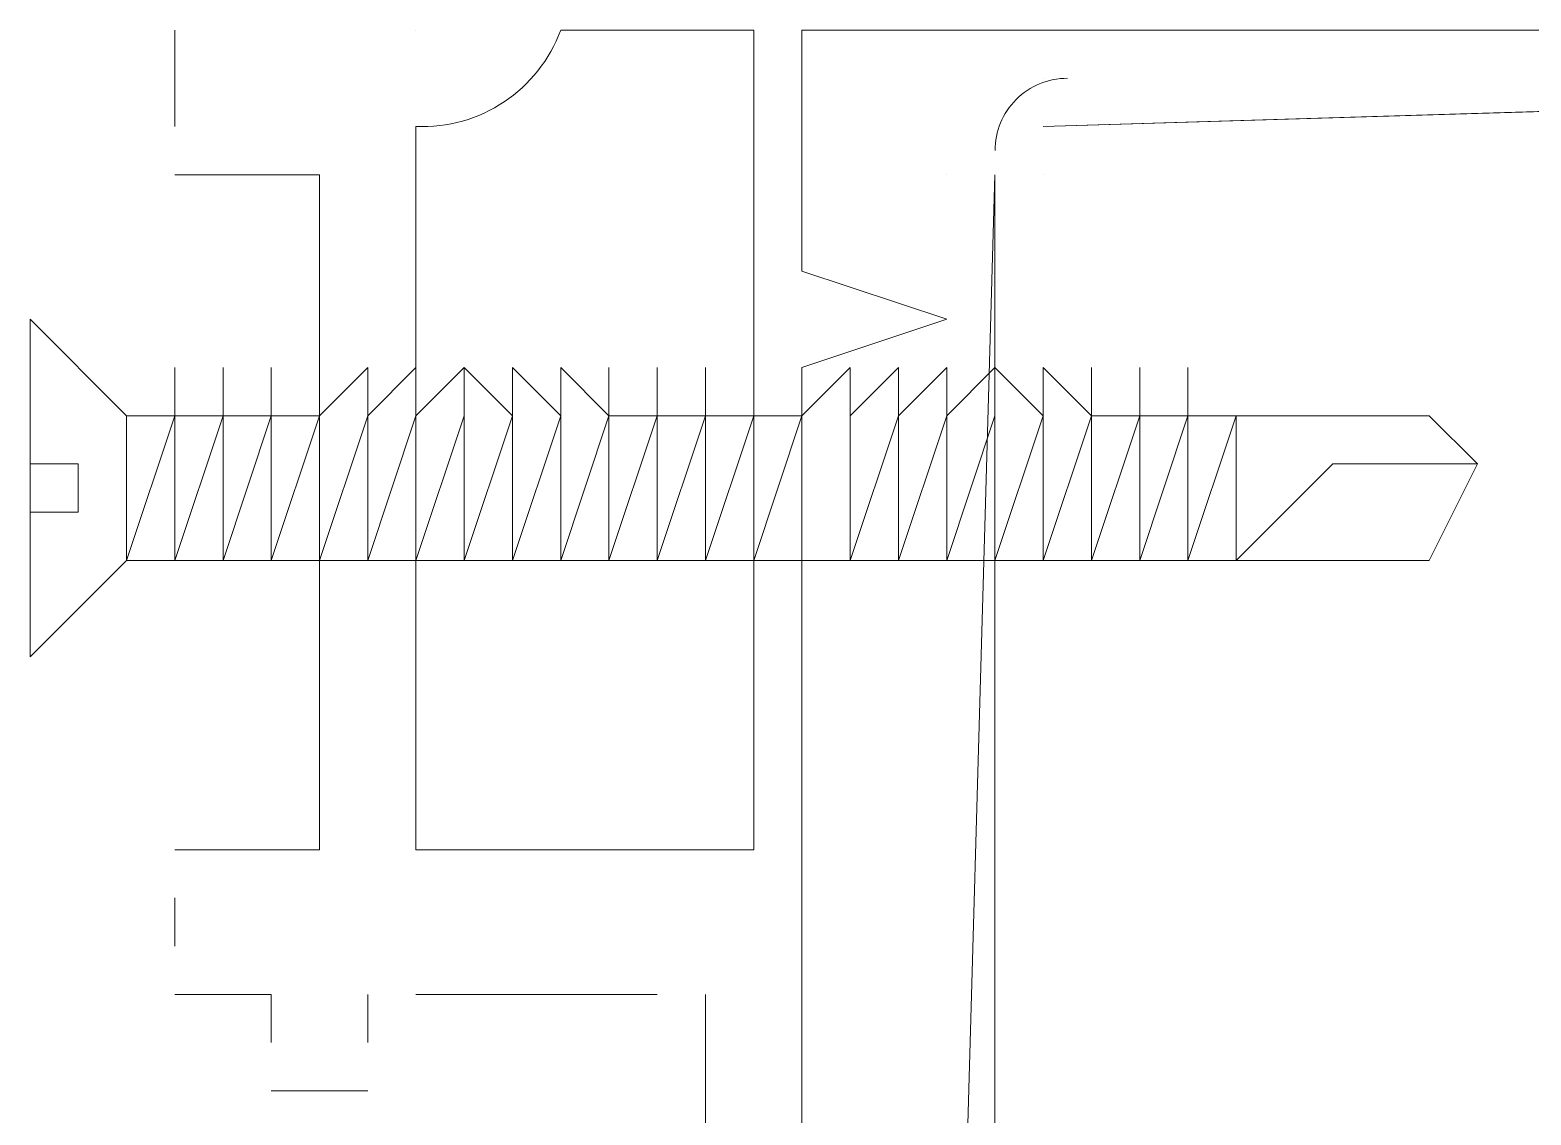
# Model space of a CAD drawing. Header units: millimetres. Extents: x 906 to 41302, y 848 to 28850.
# Drawn here: x 18528.25 to 18561.18, y 17359.32 to 17383.14 of the extents above; entities that cross this region are included whole.
import ezdxf

# ---------------------------------------------------------------- set-up
doc = ezdxf.new("R2010")
doc.units = ezdxf.units.MM
doc.layers.add('PDF_X-단위세대$및$주동평면도$A-DOOR', color=7, linetype='Continuous')

msp = doc.modelspace()

# ---------------------------------------------------------------- linework, layer by layer
at = {"layer": 'PDF_X-단위세대$및$주동평면도$A-DOOR', "lineweight": 5}
for points in [[(18531.428, 17381.019), (18531.428, 17383.136)], [(18531.428, 17383.136), (18531.428, 17383.136)], [(18536.72, 17383.136), (18536.72, 17383.136)], [(18536.72, 17383.136), (18536.72, 17383.136)], [(18539.895, 17383.136), (18539.895, 17383.136)], [(18544.128, 17383.136), (18544.128, 17383.136)], [(18545.187, 17383.136), (18545.187, 17383.136)], [(18550.478, 17382.078), (18550.478, 17382.078)], [(18531.428, 17381.019), (18531.428, 17381.019)], [(18536.72, 17381.019), (18536.72, 17381.019)], [(18550.478, 17381.019), (18550.478, 17381.019)], [(18531.428, 17365.144), (18534.603, 17365.144), (18534.603, 17379.961), (18531.428, 17379.961)], [(18531.428, 17379.961), (18531.428, 17379.961)], [(18534.603, 17379.961), (18534.603, 17379.961)], [(18548.362, 17379.961), (18548.362, 17379.961)], [(18549.42, 17379.961), (18549.42, 17379.961)], [(18550.478, 17379.961), (18550.478, 17379.961)], [(18545.187, 17377.844), (18545.187, 17377.844)], [(18534.603, 17374.669), (18533.545, 17374.669), (18533.545, 17375.728), (18533.545, 17374.669), (18532.487, 17374.669), (18532.487, 17375.728), (18532.487, 17374.669), (18531.428, 17374.669), (18530.37, 17374.669), (18528.253, 17376.786), (18528.253, 17369.378), (18530.37, 17371.494), (18530.37, 17374.669), (18530.37, 17373.611)], [(18548.362, 17376.786), (18548.362, 17376.786)], [(18531.428, 17375.728), (18531.428, 17375.728)], [(18532.487, 17375.728), (18532.487, 17375.728)], [(18533.545, 17375.728), (18533.545, 17375.728)], [(18534.603, 17375.728), (18534.603, 17375.728)], [(18535.662, 17375.728), (18535.662, 17375.728)], [(18535.662, 17375.728), (18535.662, 17375.728)], [(18535.662, 17375.728), (18535.662, 17375.728)], [(18535.662, 17375.728), (18535.662, 17375.728)], [(18536.72, 17375.728), (18536.72, 17375.728)], [(18536.72, 17375.728), (18536.72, 17375.728)], [(18536.72, 17375.728), (18536.72, 17375.728)], [(18536.72, 17375.728), (18536.72, 17375.728)], [(18537.778, 17375.728), (18537.778, 17375.728)], [(18537.778, 17375.728), (18537.778, 17375.728)], [(18537.778, 17375.728), (18537.778, 17375.728)], [(18537.778, 17375.728), (18537.778, 17375.728)], [(18537.778, 17375.728), (18537.778, 17375.728)], [(18537.778, 17375.728), (18537.778, 17375.728)], [(18538.837, 17374.669), (18537.778, 17375.728), (18538.837, 17374.669)], [(18537.778, 17375.728), (18537.778, 17375.728)], [(18537.778, 17375.728), (18537.778, 17375.728)], [(18538.837, 17375.728), (18538.837, 17375.728)], [(18538.837, 17375.728), (18538.837, 17375.728)], [(18539.895, 17375.728), (18539.895, 17375.728)], [(18539.895, 17375.728), (18539.895, 17375.728)], [(18539.895, 17375.728), (18539.895, 17375.728)], [(18539.895, 17375.728), (18539.895, 17375.728)], [(18543.07, 17371.494), (18543.07, 17374.669), (18542.012, 17374.669), (18542.012, 17375.728), (18542.012, 17374.669), (18542.012, 17375.728), (18542.012, 17374.669), (18542.012, 17371.494), (18540.953, 17371.494)], [(18540.953, 17375.728), (18540.953, 17375.728)], [(18540.953, 17375.728), (18540.953, 17375.728)], [(18540.953, 17375.728), (18540.953, 17375.728)], [(18540.953, 17375.728), (18540.953, 17375.728)], [(18542.012, 17375.728), (18542.012, 17375.728)], [(18542.012, 17375.728), (18542.012, 17375.728)], [(18543.07, 17375.728), (18543.07, 17375.728)], [(18543.07, 17375.728), (18543.07, 17375.728)], [(18544.128, 17375.728), (18544.128, 17375.728)], [(18544.128, 17375.728), (18544.128, 17375.728)], [(18544.128, 17375.728), (18544.128, 17375.728)], [(18544.128, 17375.728), (18544.128, 17375.728)], [(18545.187, 17375.728), (18545.187, 17375.728)], [(18545.187, 17375.728), (18545.187, 17375.728)], [(18545.187, 17375.728), (18545.187, 17375.728)], [(18545.187, 17371.494), (18545.187, 17374.669), (18546.245, 17375.728), (18546.245, 17374.669), (18547.303, 17375.728), (18547.303, 17374.669), (18546.245, 17371.494), (18546.245, 17374.669), (18546.245, 17371.494)], [(18545.187, 17375.728), (18545.187, 17375.728)], [(18545.187, 17375.728), (18545.187, 17375.728)], [(18546.245, 17375.728), (18546.245, 17375.728)], [(18546.245, 17375.728), (18546.245, 17375.728)], [(18547.303, 17375.728), (18547.303, 17375.728)], [(18547.303, 17375.728), (18547.303, 17375.728)], [(18548.362, 17375.728), (18548.362, 17375.728)], [(18548.362, 17375.728), (18548.362, 17375.728)], [(18549.42, 17375.728), (18549.42, 17375.728)], [(18549.42, 17375.728), (18549.42, 17375.728)], [(18549.42, 17375.728), (18549.42, 17375.728)], [(18549.42, 17375.728), (18549.42, 17375.728)], [(18549.42, 17375.728), (18549.42, 17375.728)], [(18549.42, 17375.728), (18549.42, 17375.728)], [(18550.478, 17375.728), (18550.478, 17375.728)], [(18550.478, 17374.669), (18550.478, 17375.728)], [(18550.478, 17375.728), (18550.478, 17375.728)], [(18551.537, 17375.728), (18551.537, 17375.728)], [(18551.537, 17375.728), (18551.537, 17375.728)], [(18552.595, 17375.728), (18552.595, 17375.728)], [(18552.595, 17375.728), (18552.595, 17375.728)], [(18552.595, 17375.728), (18552.595, 17375.728)], [(18552.595, 17375.728), (18552.595, 17375.728)], [(18553.653, 17375.728), (18553.653, 17375.728)], [(18553.653, 17375.728), (18553.653, 17375.728)], [(18553.653, 17375.728), (18553.653, 17375.728)], [(18553.653, 17375.728), (18553.653, 17375.728)], [(18530.37, 17374.669), (18530.37, 17374.669)], [(18531.428, 17374.669), (18531.428, 17374.669)], [(18531.428, 17374.669), (18531.428, 17374.669)], [(18532.487, 17374.669), (18532.487, 17374.669)], [(18532.487, 17374.669), (18532.487, 17374.669)], [(18532.487, 17374.669), (18532.487, 17374.669)], [(18533.545, 17374.669), (18533.545, 17374.669)], [(18533.545, 17374.669), (18533.545, 17374.669)], [(18533.545, 17374.669), (18533.545, 17374.669)], [(18533.545, 17374.669), (18533.545, 17374.669)], [(18534.603, 17374.669), (18534.603, 17374.669)], [(18534.603, 17374.669), (18534.603, 17374.669)], [(18534.603, 17374.669), (18534.603, 17371.494), (18534.603, 17374.669)], [(18534.603, 17374.669), (18534.603, 17374.669)], [(18534.603, 17374.669), (18534.603, 17374.669)], [(18534.603, 17374.669), (18534.603, 17374.669)], [(18534.603, 17374.669), (18534.603, 17374.669)], [(18534.603, 17374.669), (18534.603, 17374.669)], [(18535.662, 17374.669), (18535.662, 17374.669)], [(18535.662, 17374.669), (18535.662, 17374.669)], [(18535.662, 17374.669), (18535.662, 17374.669)], [(18535.662, 17374.669), (18535.662, 17374.669)], [(18535.662, 17374.669), (18535.662, 17374.669)], [(18535.662, 17374.669), (18535.662, 17374.669)], [(18535.662, 17374.669), (18535.662, 17374.669)], [(18535.662, 17374.669), (18535.662, 17374.669)], [(18536.72, 17374.669), (18536.72, 17374.669)], [(18536.72, 17374.669), (18536.72, 17374.669)], [(18536.72, 17374.669), (18536.72, 17374.669)], [(18536.72, 17374.669), (18536.72, 17374.669)], [(18536.72, 17374.669), (18536.72, 17374.669)], [(18536.72, 17374.669), (18536.72, 17374.669)], [(18536.72, 17374.669), (18536.72, 17374.669)], [(18537.778, 17374.669), (18537.778, 17374.669)], [(18537.778, 17374.669), (18537.778, 17374.669)], [(18537.778, 17374.669), (18537.778, 17374.669)], [(18537.778, 17374.669), (18537.778, 17374.669)], [(18537.778, 17374.669), (18537.778, 17374.669)], [(18537.778, 17374.669), (18537.778, 17374.669)], [(18538.837, 17374.669), (18538.837, 17374.669)], [(18538.837, 17374.669), (18538.837, 17374.669)], [(18538.837, 17374.669), (18538.837, 17374.669)], [(18538.837, 17374.669), (18538.837, 17374.669)], [(18538.837, 17374.669), (18538.837, 17374.669)], [(18539.895, 17374.669), (18538.837, 17371.494)], [(18538.837, 17374.669), (18538.837, 17374.669)], [(18539.895, 17371.494), (18540.953, 17374.669), (18539.895, 17371.494)], [(18539.895, 17371.494), (18540.953, 17374.669), (18539.895, 17371.494)], [(18539.895, 17374.669), (18539.895, 17374.669)], [(18539.895, 17374.669), (18539.895, 17374.669)], [(18539.895, 17374.669), (18539.895, 17374.669)], [(18539.895, 17374.669), (18539.895, 17374.669)], [(18539.895, 17374.669), (18539.895, 17374.669)], [(18539.895, 17374.669), (18539.895, 17374.669)], [(18540.953, 17374.669), (18540.953, 17374.669)], [(18540.953, 17374.669), (18540.953, 17374.669)], [(18540.953, 17374.669), (18540.953, 17374.669)], [(18540.953, 17374.669), (18540.953, 17374.669)], [(18540.953, 17374.669), (18540.953, 17374.669)], [(18540.953, 17374.669), (18540.953, 17374.669)], [(18540.953, 17374.669), (18540.953, 17374.669)], [(18540.953, 17374.669), (18540.953, 17374.669)], [(18540.953, 17374.669), (18540.953, 17374.669)], [(18540.953, 17374.669), (18542.012, 17374.669), (18540.953, 17374.669)], [(18540.953, 17371.494), (18542.012, 17374.669), (18540.953, 17371.494)], [(18540.953, 17374.669), (18540.953, 17374.669)], [(18540.953, 17374.669), (18540.953, 17374.669)], [(18542.012, 17374.669), (18542.012, 17374.669)], [(18542.012, 17374.669), (18542.012, 17374.669)], [(18542.012, 17374.669), (18542.012, 17374.669)], [(18543.07, 17374.669), (18543.07, 17374.669)], [(18543.07, 17374.669), (18543.07, 17374.669)], [(18543.07, 17374.669), (18543.07, 17374.669)], [(18543.07, 17374.669), (18543.07, 17374.669)], [(18543.07, 17374.669), (18543.07, 17374.669)], [(18544.128, 17374.669), (18544.128, 17374.669)], [(18544.128, 17374.669), (18544.128, 17374.669)], [(18544.128, 17374.669), (18544.128, 17374.669)], [(18544.128, 17374.669), (18544.128, 17374.669)], [(18544.128, 17374.669), (18544.128, 17374.669)], [(18544.128, 17374.669), (18544.128, 17374.669)], [(18544.128, 17374.669), (18544.128, 17374.669)], [(18544.128, 17374.669), (18544.128, 17374.669)], [(18545.187, 17374.669), (18545.187, 17374.669)], [(18545.187, 17374.669), (18545.187, 17374.669)], [(18545.187, 17374.669), (18545.187, 17374.669)], [(18545.187, 17374.669), (18545.187, 17374.669)], [(18545.187, 17374.669), (18545.187, 17374.669)], [(18545.187, 17374.669), (18545.187, 17371.494), (18545.187, 17374.669)], [(18545.187, 17374.669), (18545.187, 17374.669)], [(18545.187, 17374.669), (18545.187, 17374.669)], [(18545.187, 17374.669), (18545.187, 17374.669)], [(18545.187, 17374.669), (18545.187, 17374.669)], [(18545.187, 17374.669), (18545.187, 17374.669)], [(18545.187, 17374.669), (18545.187, 17374.669)], [(18545.187, 17374.669), (18545.187, 17374.669)], [(18546.245, 17374.669), (18546.245, 17374.669)], [(18546.245, 17374.669), (18546.245, 17371.494), (18546.245, 17374.669)], [(18546.245, 17374.669), (18546.245, 17374.669)], [(18546.245, 17374.669), (18546.245, 17374.669)], [(18547.303, 17374.669), (18547.303, 17374.669)], [(18548.362, 17374.669), (18547.303, 17371.494)], [(18547.303, 17374.669), (18547.303, 17374.669)], [(18547.303, 17374.669), (18547.303, 17374.669)], [(18548.362, 17374.669), (18548.362, 17374.669)], [(18548.362, 17374.669), (18548.362, 17374.669)], [(18548.362, 17374.669), (18548.362, 17374.669)], [(18549.42, 17374.669), (18548.362, 17371.494)], [(18548.362, 17374.669), (18548.362, 17374.669)], [(18548.362, 17374.669), (18548.362, 17374.669)], [(18549.42, 17374.669), (18549.42, 17374.669)], [(18549.42, 17374.669), (18549.42, 17374.669)], [(18549.42, 17374.669), (18549.42, 17374.669)], [(18549.42, 17374.669), (18549.42, 17374.669)], [(18549.42, 17374.669), (18549.42, 17374.669)], [(18549.42, 17374.669), (18549.42, 17374.669)], [(18550.478, 17374.669), (18550.478, 17374.669)], [(18550.478, 17374.669), (18550.478, 17374.669)], [(18550.478, 17374.669), (18550.478, 17374.669)], [(18551.537, 17374.669), (18550.478, 17371.494), (18551.537, 17374.669)], [(18550.478, 17374.669), (18550.478, 17374.669)], [(18550.478, 17374.669), (18550.478, 17374.669)], [(18551.537, 17374.669), (18551.537, 17374.669)], [(18551.537, 17374.669), (18551.537, 17374.669)], [(18551.537, 17374.669), (18551.537, 17374.669)], [(18551.537, 17374.669), (18551.537, 17374.669)], [(18551.537, 17374.669), (18551.537, 17374.669)], [(18551.537, 17374.669), (18551.537, 17374.669)], [(18551.537, 17374.669), (18551.537, 17374.669)], [(18551.537, 17374.669), (18551.537, 17374.669)], [(18552.595, 17374.669), (18552.595, 17374.669)], [(18552.595, 17374.669), (18552.595, 17374.669)], [(18552.595, 17374.669), (18552.595, 17374.669)], [(18552.595, 17374.669), (18552.595, 17374.669)], [(18552.595, 17374.669), (18552.595, 17374.669)], [(18552.595, 17374.669), (18552.595, 17374.669)], [(18552.595, 17374.669), (18552.595, 17374.669)], [(18552.595, 17374.669), (18552.595, 17374.669)], [(18552.595, 17374.669), (18552.595, 17374.669)], [(18552.595, 17374.669), (18552.595, 17374.669)], [(18553.653, 17374.669), (18553.653, 17374.669)], [(18553.653, 17374.669), (18553.653, 17374.669)], [(18553.653, 17374.669), (18553.653, 17374.669)], [(18553.653, 17374.669), (18553.653, 17374.669)], [(18553.653, 17374.669), (18553.653, 17374.669)], [(18553.653, 17374.669), (18554.712, 17374.669), (18553.653, 17374.669)], [(18553.653, 17371.494), (18554.712, 17374.669), (18553.653, 17371.494)], [(18553.653, 17374.669), (18553.653, 17374.669)], [(18553.653, 17374.669), (18553.653, 17374.669)], [(18554.712, 17374.669), (18554.712, 17374.669)], [(18554.712, 17374.669), (18554.712, 17374.669)], [(18558.945, 17374.669), (18558.945, 17374.669)], [(18528.253, 17373.611), (18529.312, 17373.611), (18529.312, 17372.553), (18528.253, 17372.553)], [(18554.712, 17371.494), (18556.828, 17373.611)], [(18560.003, 17373.611), (18556.828, 17373.611), (18558.945, 17373.611)], [(18530.37, 17371.494), (18530.37, 17371.494)], [(18530.37, 17371.494), (18530.37, 17371.494)], [(18531.428, 17371.494), (18532.487, 17371.494), (18533.545, 17371.494), (18534.603, 17371.494)], [(18531.428, 17371.494), (18531.428, 17371.494)], [(18531.428, 17371.494), (18531.428, 17371.494)], [(18531.428, 17371.494), (18531.428, 17371.494)], [(18532.487, 17371.494), (18532.487, 17371.494)], [(18532.487, 17371.494), (18532.487, 17371.494)], [(18532.487, 17371.494), (18532.487, 17371.494)], [(18532.487, 17371.494), (18532.487, 17371.494)], [(18533.545, 17371.494), (18533.545, 17371.494)], [(18533.545, 17371.494), (18533.545, 17371.494)], [(18533.545, 17371.494), (18533.545, 17371.494)], [(18533.545, 17371.494), (18533.545, 17371.494)], [(18534.603, 17371.494), (18534.603, 17371.494)], [(18534.603, 17371.494), (18534.603, 17371.494)], [(18534.603, 17371.494), (18534.603, 17371.494)], [(18534.603, 17371.494), (18534.603, 17371.494)], [(18534.603, 17371.494), (18534.603, 17371.494)], [(18534.603, 17371.494), (18534.603, 17371.494)], [(18534.603, 17371.494), (18534.603, 17371.494)], [(18535.662, 17371.494), (18535.662, 17371.494)], [(18535.662, 17371.494), (18535.662, 17371.494)], [(18535.662, 17371.494), (18535.662, 17371.494)], [(18535.662, 17371.494), (18535.662, 17371.494)], [(18535.662, 17371.494), (18535.662, 17371.494)], [(18535.662, 17371.494), (18535.662, 17371.494)], [(18535.662, 17371.494), (18535.662, 17371.494)], [(18536.72, 17371.494), (18536.72, 17371.494)], [(18536.72, 17371.494), (18536.72, 17371.494)], [(18536.72, 17371.494), (18536.72, 17371.494)], [(18536.72, 17371.494), (18536.72, 17371.494)], [(18536.72, 17371.494), (18536.72, 17371.494)], [(18536.72, 17371.494), (18536.72, 17371.494)], [(18537.778, 17371.494), (18537.778, 17371.494)], [(18537.778, 17371.494), (18537.778, 17371.494)], [(18537.778, 17371.494), (18537.778, 17371.494)], [(18537.778, 17371.494), (18537.778, 17371.494)], [(18537.778, 17371.494), (18537.778, 17371.494)], [(18538.837, 17371.494), (18538.837, 17371.494)], [(18538.837, 17371.494), (18538.837, 17371.494)], [(18538.837, 17371.494), (18538.837, 17371.494)], [(18538.837, 17371.494), (18538.837, 17371.494)], [(18539.895, 17371.494), (18539.895, 17371.494)], [(18539.895, 17371.494), (18539.895, 17371.494)], [(18539.895, 17371.494), (18539.895, 17371.494)], [(18539.895, 17371.494), (18539.895, 17371.494)], [(18539.895, 17371.494), (18539.895, 17371.494)], [(18539.895, 17371.494), (18539.895, 17371.494)], [(18539.895, 17371.494), (18539.895, 17371.494)], [(18540.953, 17371.494), (18540.953, 17371.494)], [(18540.953, 17371.494), (18540.953, 17371.494)], [(18540.953, 17371.494), (18540.953, 17371.494)], [(18540.953, 17371.494), (18540.953, 17371.494)], [(18540.953, 17371.494), (18540.953, 17371.494)], [(18540.953, 17371.494), (18540.953, 17371.494)], [(18542.012, 17371.494), (18542.012, 17371.494)], [(18542.012, 17371.494), (18542.012, 17371.494)], [(18542.012, 17371.494), (18542.012, 17371.494)], [(18542.012, 17371.494), (18542.012, 17371.494)], [(18542.012, 17371.494), (18542.012, 17371.494)], [(18543.07, 17371.494), (18543.07, 17371.494)], [(18543.07, 17371.494), (18543.07, 17371.494)], [(18543.07, 17371.494), (18543.07, 17371.494)], [(18543.07, 17371.494), (18543.07, 17371.494)], [(18543.07, 17371.494), (18543.07, 17371.494)], [(18543.07, 17371.494), (18543.07, 17371.494)], [(18544.128, 17371.494), (18544.128, 17371.494)], [(18544.128, 17371.494), (18544.128, 17371.494)], [(18544.128, 17371.494), (18544.128, 17371.494)], [(18544.128, 17371.494), (18544.128, 17371.494)], [(18544.128, 17371.494), (18544.128, 17371.494)], [(18544.128, 17371.494), (18544.128, 17371.494)], [(18545.187, 17371.494), (18545.187, 17371.494)], [(18545.187, 17371.494), (18545.187, 17371.494)], [(18545.187, 17371.494), (18545.187, 17371.494)], [(18545.187, 17371.494), (18545.187, 17371.494)], [(18545.187, 17371.494), (18545.187, 17371.494)], [(18545.187, 17371.494), (18545.187, 17371.494)], [(18545.187, 17371.494), (18545.187, 17371.494)], [(18546.245, 17371.494), (18546.245, 17371.494)], [(18546.245, 17371.494), (18546.245, 17371.494)], [(18546.245, 17371.494), (18546.245, 17371.494)], [(18546.245, 17371.494), (18546.245, 17371.494)], [(18546.245, 17371.494), (18546.245, 17371.494)], [(18547.303, 17371.494), (18547.303, 17371.494)], [(18547.303, 17371.494), (18547.303, 17371.494)], [(18547.303, 17371.494), (18547.303, 17371.494)], [(18547.303, 17371.494), (18547.303, 17371.494)], [(18548.362, 17371.494), (18548.362, 17371.494)], [(18548.362, 17371.494), (18548.362, 17371.494)], [(18548.362, 17371.494), (18548.362, 17371.494)], [(18548.362, 17371.494), (18548.362, 17371.494)], [(18548.362, 17371.494), (18548.362, 17371.494)], [(18549.42, 17371.494), (18549.42, 17371.494)], [(18549.42, 17371.494), (18549.42, 17371.494)], [(18549.42, 17371.494), (18549.42, 17371.494)], [(18549.42, 17371.494), (18549.42, 17371.494)], [(18549.42, 17371.494), (18549.42, 17371.494)], [(18549.42, 17371.494), (18549.42, 17371.494)], [(18549.42, 17371.494), (18549.42, 17371.494)], [(18550.478, 17371.494), (18550.478, 17371.494)], [(18550.478, 17371.494), (18550.478, 17371.494)], [(18550.478, 17371.494), (18550.478, 17371.494)], [(18550.478, 17371.494), (18550.478, 17371.494)], [(18550.478, 17371.494), (18550.478, 17371.494)], [(18550.478, 17371.494), (18550.478, 17371.494)], [(18550.478, 17371.494), (18550.478, 17371.494)], [(18551.537, 17371.494), (18551.537, 17371.494)], [(18551.537, 17371.494), (18551.537, 17371.494)], [(18551.537, 17371.494), (18551.537, 17371.494)], [(18552.595, 17371.494), (18552.595, 17371.494)], [(18552.595, 17371.494), (18552.595, 17371.494)], [(18552.595, 17371.494), (18552.595, 17371.494)], [(18552.595, 17371.494), (18552.595, 17371.494)], [(18552.595, 17371.494), (18552.595, 17371.494)], [(18552.595, 17371.494), (18552.595, 17371.494)], [(18552.595, 17371.494), (18552.595, 17371.494)], [(18552.595, 17371.494), (18552.595, 17371.494)], [(18553.653, 17371.494), (18553.653, 17371.494)], [(18553.653, 17371.494), (18553.653, 17371.494)], [(18553.653, 17371.494), (18553.653, 17371.494)], [(18553.653, 17371.494), (18553.653, 17371.494)], [(18553.653, 17371.494), (18553.653, 17371.494)], [(18554.712, 17371.494), (18554.712, 17371.494)], [(18558.945, 17371.494), (18558.945, 17371.494)], [(18528.253, 17369.378), (18528.253, 17369.378)], [(18531.428, 17365.144), (18531.428, 17365.144)], [(18534.603, 17365.144), (18534.603, 17365.144)], [(18536.72, 17365.144), (18536.72, 17365.144)], [(18544.128, 17365.144), (18544.128, 17365.144)], [(18531.428, 17363.028), (18531.428, 17364.086)], [(18531.428, 17364.086), (18531.428, 17364.086)], [(18531.428, 17363.028), (18531.428, 17363.028)], [(18533.545, 17360.911), (18533.545, 17361.969), (18531.428, 17361.969)], [(18531.428, 17361.969), (18531.428, 17361.969)], [(18533.545, 17361.969), (18533.545, 17361.969)], [(18535.662, 17361.969), (18535.662, 17360.911)], [(18535.662, 17361.969), (18535.662, 17361.969)], [(18536.72, 17361.969), (18542.012, 17361.969)], [(18536.72, 17361.969), (18536.72, 17361.969)], [(18542.012, 17361.969), (18542.012, 17361.969)], [(18543.07, 17347.153), (18543.07, 17361.969)], [(18543.07, 17361.969), (18543.07, 17361.969)], [(18533.545, 17360.911), (18533.545, 17360.911)], [(18535.662, 17360.911), (18535.662, 17360.911)], [(18535.662, 17359.853), (18533.545, 17359.853)], [(18533.545, 17359.853), (18533.545, 17359.853)], [(18535.662, 17359.853), (18535.662, 17359.853)]]:
    msp.add_lwpolyline(points, dxfattribs=at)
msp.add_lwpolyline([(18536.72, 17381.019), (18536.72, 17365.144), (18544.128, 17365.144), (18544.128, 17383.136), (18539.895, 17383.136, -0.326664)], format="xyb", close=True, dxfattribs=at)
for points in [[(18591.927, 17333.945, -0.260906), (18587.52, 17338.686), (18577.995, 17339.744), (18587.52, 17339.744, -0.21556), (18589.637, 17343.978), (18589.637, 17350.328), (18587.52, 17351.386), (18589.637, 17352.444), (18589.637, 17367.261), (18587.52, 17368.319), (18589.637, 17369.378), (18589.637, 17381.019, -0.326664), (18586.462, 17383.136), (18566.353, 17383.136), (18566.353, 17382.078), (18565.295, 17382.078), (18565.295, 17383.136), (18545.187, 17383.136), (18545.187, 17377.844), (18548.362, 17376.786), (18545.187, 17375.728), (18545.187, 17357.736)], [(18585.403, 17382.078), (18550.478, 17381.019), (18585.933, 17382.078, -0.414215), (18586.462, 17379.961), (18586.462, 17360.911), (18585.403, 17360.911), (18585.403, 17379.961)], [(18548.362, 17342.919), (18549.42, 17379.961), (18549.42, 17343.448, 0.414215), (18551.537, 17340.803), (18552.595, 17339.744), (18575.878, 17339.744)]]:
    msp.add_lwpolyline(points, format="xyb", dxfattribs=at)
for points in [[(18530.37, 17374.669), (18530.37, 17371.494), (18528.253, 17369.378), (18528.253, 17376.786)], [(18531.428, 17374.669), (18531.428, 17371.494), (18530.37, 17371.494), (18531.428, 17374.669), (18531.428, 17375.728)], [(18532.487, 17374.669), (18532.487, 17371.494), (18531.428, 17371.494), (18532.487, 17374.669), (18532.487, 17375.728)], [(18532.487, 17371.494), (18533.545, 17374.669), (18533.545, 17375.728), (18533.545, 17374.669), (18533.545, 17371.494)], [(18533.545, 17371.494), (18534.603, 17374.669), (18534.603, 17375.728), (18534.603, 17374.669), (18534.603, 17371.494)], [(18534.603, 17374.669), (18534.603, 17375.728)], [(18534.603, 17371.494), (18534.603, 17374.669), (18535.662, 17375.728), (18535.662, 17374.669), (18536.72, 17375.728), (18536.72, 17374.669), (18537.778, 17375.728), (18537.778, 17374.669), (18537.778, 17375.728), (18538.837, 17374.669), (18537.778, 17371.494), (18536.72, 17371.494), (18535.662, 17371.494)], [(18534.603, 17371.494), (18534.603, 17374.669), (18535.662, 17375.728), (18535.662, 17374.669)], [(18534.603, 17371.494), (18535.662, 17374.669), (18535.662, 17375.728), (18534.603, 17374.669)], [(18552.595, 17371.494), (18551.537, 17371.494), (18550.478, 17371.494), (18549.42, 17371.494), (18548.362, 17371.494), (18547.303, 17371.494), (18546.245, 17371.494), (18545.187, 17371.494), (18544.128, 17371.494), (18543.07, 17371.494), (18542.012, 17371.494), (18540.953, 17371.494), (18539.895, 17371.494), (18538.837, 17371.494), (18537.778, 17371.494), (18536.72, 17371.494), (18535.662, 17371.494), (18534.603, 17371.494), (18534.603, 17374.669), (18535.662, 17375.728), (18535.662, 17374.669), (18536.72, 17375.728), (18536.72, 17374.669), (18537.778, 17375.728), (18537.778, 17374.669), (18537.778, 17375.728), (18538.837, 17374.669), (18538.837, 17375.728), (18539.895, 17374.669), (18539.895, 17375.728), (18540.953, 17374.669), (18540.953, 17375.728), (18540.953, 17374.669), (18542.012, 17374.669), (18542.012, 17375.728), (18542.012, 17374.669), (18543.07, 17374.669), (18543.07, 17375.728), (18543.07, 17374.669), (18544.128, 17374.669), (18544.128, 17375.728), (18544.128, 17374.669), (18545.187, 17374.669), (18545.187, 17375.728), (18545.187, 17374.669), (18546.245, 17375.728), (18546.245, 17374.669), (18547.303, 17375.728), (18547.303, 17374.669), (18548.362, 17375.728), (18548.362, 17374.669), (18549.42, 17375.728), (18549.42, 17374.669), (18549.42, 17375.728), (18550.478, 17374.669), (18550.478, 17375.728), (18551.537, 17374.669), (18551.537, 17375.728), (18551.537, 17374.669), (18552.595, 17374.669), (18552.595, 17375.728), (18552.595, 17374.669), (18553.653, 17374.669), (18553.653, 17375.728), (18553.653, 17374.669), (18553.653, 17371.494)], [(18535.662, 17371.494), (18535.662, 17374.669), (18536.72, 17375.728), (18536.72, 17374.669)], [(18535.662, 17371.494), (18536.72, 17374.669), (18536.72, 17375.728), (18535.662, 17374.669)], [(18537.778, 17374.669), (18536.72, 17371.494), (18536.72, 17374.669), (18537.778, 17375.728)], [(18537.778, 17374.669), (18536.72, 17371.494), (18536.72, 17374.669), (18537.778, 17375.728)], [(18537.778, 17371.494), (18537.778, 17374.669), (18537.778, 17375.728), (18538.837, 17374.669)], [(18537.778, 17371.494), (18538.837, 17374.669), (18537.778, 17375.728), (18537.778, 17374.669)], [(18538.837, 17371.494), (18538.837, 17374.669), (18538.837, 17375.728), (18539.895, 17374.669)], [(18540.953, 17374.669), (18540.953, 17371.494), (18539.895, 17371.494), (18540.953, 17374.669), (18540.953, 17375.728)], [(18540.953, 17374.669), (18540.953, 17371.494), (18539.895, 17371.494), (18540.953, 17374.669), (18540.953, 17375.728)], [(18539.895, 17371.494), (18539.895, 17374.669), (18539.895, 17375.728), (18540.953, 17374.669), (18540.953, 17375.728), (18540.953, 17374.669), (18540.953, 17371.494)], [(18539.895, 17371.494), (18539.895, 17374.669), (18539.895, 17375.728), (18540.953, 17374.669)], [(18539.895, 17371.494), (18540.953, 17374.669), (18539.895, 17375.728), (18539.895, 17374.669)], [(18542.012, 17374.669), (18542.012, 17375.728), (18542.012, 17374.669), (18542.012, 17371.494), (18540.953, 17371.494)], [(18543.07, 17374.669), (18543.07, 17371.494), (18542.012, 17371.494), (18543.07, 17374.669), (18543.07, 17375.728)], [(18543.07, 17371.494), (18544.128, 17374.669), (18544.128, 17375.728), (18544.128, 17374.669), (18545.187, 17374.669), (18545.187, 17375.728), (18545.187, 17374.669), (18545.187, 17371.494), (18544.128, 17371.494)], [(18544.128, 17374.669), (18544.128, 17371.494), (18543.07, 17371.494), (18544.128, 17374.669), (18544.128, 17375.728)], [(18544.128, 17374.669), (18544.128, 17371.494), (18543.07, 17371.494), (18544.128, 17374.669), (18544.128, 17375.728)], [(18544.128, 17371.494), (18545.187, 17374.669), (18545.187, 17375.728), (18545.187, 17374.669), (18545.187, 17371.494)], [(18544.128, 17371.494), (18545.187, 17371.494), (18545.187, 17374.669), (18545.187, 17375.728), (18545.187, 17374.669)], [(18546.245, 17374.669), (18546.245, 17371.494), (18545.187, 17371.494), (18545.187, 17374.669), (18546.245, 17375.728)], [(18547.303, 17374.669), (18546.245, 17371.494), (18546.245, 17374.669), (18547.303, 17375.728)], [(18547.303, 17371.494), (18547.303, 17374.669), (18548.362, 17375.728), (18548.362, 17374.669)], [(18548.362, 17371.494), (18548.362, 17374.669), (18549.42, 17375.728), (18549.42, 17374.669)], [(18550.478, 17374.669), (18549.42, 17371.494), (18549.42, 17374.669), (18549.42, 17375.728)], [(18550.478, 17374.669), (18549.42, 17371.494), (18549.42, 17374.669), (18549.42, 17375.728)], [(18550.478, 17374.669), (18550.478, 17371.494), (18549.42, 17371.494), (18549.42, 17374.669), (18549.42, 17375.728)], [(18550.478, 17371.494), (18551.537, 17374.669), (18551.537, 17375.728), (18551.537, 17374.669), (18551.537, 17371.494)], [(18550.478, 17371.494), (18550.478, 17374.669), (18550.478, 17375.728), (18551.537, 17374.669)], [(18551.537, 17371.494), (18552.595, 17374.669), (18552.595, 17375.728), (18552.595, 17374.669), (18553.653, 17374.669), (18553.653, 17375.728), (18553.653, 17374.669), (18554.712, 17374.669), (18553.653, 17371.494), (18552.595, 17371.494)], [(18551.537, 17371.494), (18552.595, 17374.669), (18552.595, 17375.728), (18552.595, 17374.669), (18552.595, 17371.494)], [(18551.537, 17371.494), (18552.595, 17374.669), (18552.595, 17375.728), (18552.595, 17374.669), (18552.595, 17371.494)], [(18553.653, 17374.669), (18553.653, 17371.494), (18552.595, 17371.494), (18553.653, 17374.669), (18553.653, 17375.728)], [(18553.653, 17374.669), (18553.653, 17371.494), (18552.595, 17371.494), (18553.653, 17374.669), (18553.653, 17375.728)], [(18531.428, 17371.494), (18531.428, 17374.669), (18532.487, 17374.669)], [(18532.487, 17371.494), (18532.487, 17374.669), (18533.545, 17374.669)], [(18534.603, 17374.669), (18533.545, 17371.494), (18533.545, 17374.669)], [(18535.662, 17374.669), (18535.662, 17371.494), (18534.603, 17371.494)], [(18534.603, 17371.494), (18535.662, 17374.669), (18535.662, 17371.494)], [(18536.72, 17374.669), (18536.72, 17371.494), (18535.662, 17371.494)], [(18536.72, 17374.669), (18535.662, 17371.494), (18536.72, 17371.494)], [(18536.72, 17371.494), (18537.778, 17374.669), (18537.778, 17371.494)], [(18536.72, 17371.494), (18537.778, 17374.669), (18537.778, 17371.494)], [(18537.778, 17371.494), (18538.837, 17374.669), (18538.837, 17371.494)], [(18538.837, 17371.494), (18539.895, 17374.669), (18539.895, 17371.494)], [(18542.012, 17374.669), (18540.953, 17371.494), (18540.953, 17374.669)], [(18542.012, 17374.669), (18543.07, 17374.669), (18542.012, 17371.494)], [(18544.128, 17374.669), (18543.07, 17371.494), (18543.07, 17374.669)], [(18544.128, 17371.494), (18544.128, 17374.669), (18545.187, 17374.669)], [(18544.128, 17371.494), (18545.187, 17374.669), (18544.128, 17374.669)], [(18547.303, 17374.669), (18547.303, 17371.494), (18546.245, 17371.494)], [(18547.303, 17371.494), (18548.362, 17374.669), (18548.362, 17371.494)], [(18549.42, 17374.669), (18549.42, 17371.494), (18548.362, 17371.494)], [(18550.478, 17374.669), (18550.478, 17371.494), (18549.42, 17371.494)], [(18550.478, 17374.669), (18550.478, 17371.494), (18549.42, 17371.494)], [(18550.478, 17371.494), (18551.537, 17374.669), (18551.537, 17371.494)], [(18552.595, 17374.669), (18551.537, 17371.494), (18551.537, 17374.669)], [(18553.653, 17374.669), (18552.595, 17371.494), (18552.595, 17374.669)], [(18553.653, 17374.669), (18552.595, 17371.494), (18552.595, 17374.669)], [(18554.712, 17374.669), (18553.653, 17371.494), (18553.653, 17374.669)], [(18560.003, 17373.611), (18558.945, 17371.494), (18554.712, 17371.494), (18554.712, 17374.669), (18558.945, 17374.669)], [(18553.653, 17371.494), (18554.712, 17371.494)]]:
    msp.add_lwpolyline(points, close=True, dxfattribs=at)
msp.add_arc((18551.008, 17380.49), 1.587, 89.9999, 180.0001, dxfattribs=at)

doc.saveas('drawing.dxf')
